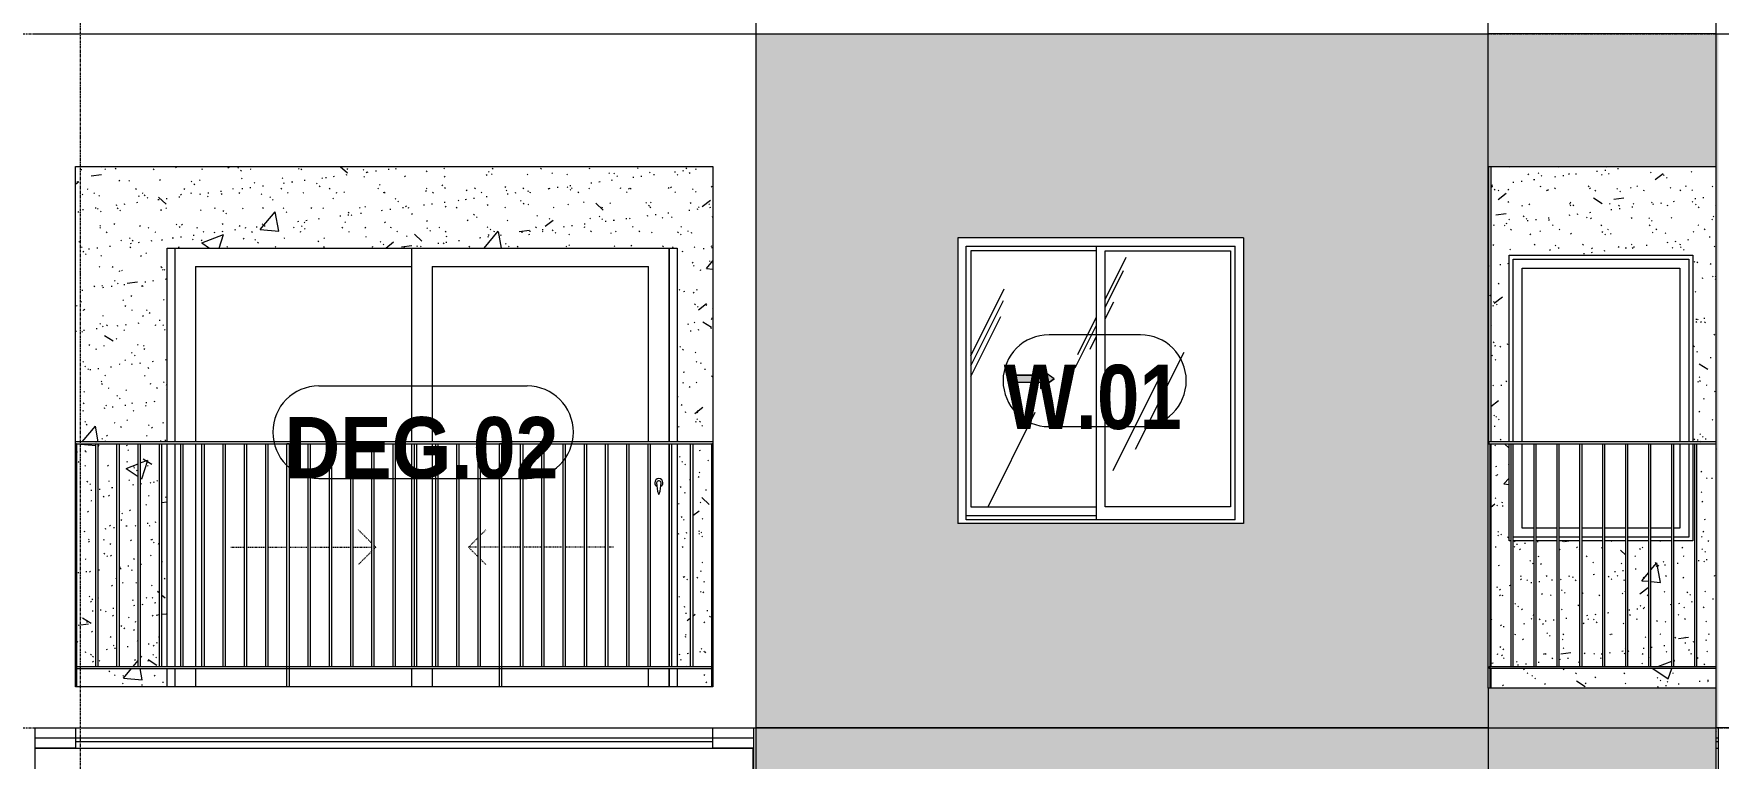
# Model space of a CAD drawing. Header units: millimetres. Extents: x 1240 to 198004, y -7796 to 35300.
# Drawn here: x 61507 to 69762, y 15650 to 19200 of the extents above; entities that cross this region are included whole.
import ezdxf

# ---------------------------------------------------------------- set-up
doc = ezdxf.new("R2010")
doc.units = ezdxf.units.MM
for name, pattern in [('1 NÉT CALL OUT', [6, 3, -3]), ('Centre', [31.75, 6.35, -4.7625, 15.875, -4.7625]), ('Dash', [6, 3, -3]), ('Grid Line', [22.225, 12.7, -3.175, 3.175, -3.175])]:
    doc.linetypes.add(name, pattern=pattern)
for name, color, linetype, lineweight in [('0-1', 7, 'Continuous', 5), ('A-DETL-GENF', 92, 'Continuous', 9), ('A-DETL-GENF-2', 92, '1 NÉT CALL OUT', 9), ('A-DOOR', 31, 'Continuous', 9), ('A-DOOR-FRAM', 31, 'Continuous', 9), ('A-DOOR-HDLN', 31, 'Dash', 18), ('A-DOOR-IDEN', 31, 'Continuous', 9), ('A-FLOR', 192, 'Continuous', 9), ('A-FLOR-2', 7, 'Continuous', 9), ('A-FLOR-HRAL', 11, 'Continuous', 9), ('A-FLOR-HRAL-1', 253, 'Continuous', 9), ('A-FLOR-LEVL-2', 51, 'Centre', 9), ('A-GLAZ', 151, 'Continuous', 9), ('A-GLAZ-1', 7, 'Continuous', 9), ('A-GLAZ-3', 7, '1 NÉT CALL OUT', 9), ('A-GLAZ-IDEN', 152, 'Continuous', 9), ('A-WALL', 113, 'Continuous', 9), ('A-WALL-PATT-2', 9, 'Continuous', 9), ('A-WALL-PATT-3', 111, 'Continuous', 5), ('A-WALL-PATT-4', 111, 'Continuous', 9), ('I-WALL', 2, 'Continuous', 9), ('I-WALL-1', 7, 'Continuous', 9), ('S-BEAM-3', 7, 'Continuous', 9), ('S-COLS', 52, 'Continuous', 9), ('S-GRID-1', 1, 'Grid Line', 9)]:
    doc.layers.add(name, color=color, linetype=linetype, lineweight=lineweight)
doc.styles.add('Arial_B_1', font='arialbd.ttf', dxfattribs={"width": 0.85, "height": 315})
doc.styles.add('Arial_B_2', font='arialbd.ttf', dxfattribs={"width": 0.9, "height": 300})
pattern_1 = [(50, (377.7, 0), (1093.104, -95.634), [114.3, -1257.3]), (355, (377.7, 0), (-211.457, 1146.341), [91.44, -1005.84]), (100.451, (468.8, -8), (881.656, 1050.7), [97.14, -1068.54]), (46.184, (377.7, 304.8), (1626.475, -252.257), [171.45, -1885.95]), (96.636, (513.3, 283.8), (1424.416, 1484.565), [145.71, -1602.81]), (351.184, (377.7, 304.8), (1424.43, 1484.55), [137.16, -1508.76]), (21, (530.1, 228.6), (909.686, -613.591), [114.3, -1257.3]), (326, (530.1, 228.6), (370.812, 1105.129), [91.44, -1005.84]), (71.451, (606, 177.5), (1280.503, 491.528), [97.14, -1068.54]), (37.5, (377.74, 0), (18.5313, 507.3303), [50.292, -943.356, 50.292, -970.788, -1009.65]), (37.5, (377.74, 0), (18.5313, 507.3303), [-2014.728, 50.292, -959.358]), (7.5, (377.74, 0), (400.9178, 601.0836), [50.292, -531.876, 50.292, -920.496, -384.81]), (7.5, (377.74, 0), (400.9178, 601.0836), [-1552.956, 50.292, -334.518]), (327.5, (37.9, 0), (813.5452, -34.3737), [50.292, -330.708, 50.292, -1138.428, -1577.34]), (327.5, (37.9, 0), (813.5452, -34.3737), [-1569.72, 50.292, -1527.048]), (317.5, (-114.5, 0), (888.7755, 152.56), [50.292, -445.008, 50.292, -739.14, -1120.14]), (317.5, (-114.5, 0), (888.7755, 152.56), [-1284.732, 50.292, -1069.848])]
pattern_2 = [(37.5, (377.74, 0), (-4.79953, 146.8239), [5.029, -110.795, 5.029, -124.511, -123.825]), (37.5, (377.74, 0), (-4.79953, 146.8239), [-245.364, 5.029, -118.796]), (7.5, (377.74, 0), (134.85743, 215.0472), [5.029, -57.455, 5.029, -99.365, -40.005]), (7.5, (377.74, 0), (134.85743, 215.0472), [-166.878, 5.029, -34.976]), (327.5, (284.02, 0), (237.29776, 0.4316), [5.029, -33.071, 5.029, -132.131, -179.07]), (327.5, (284.02, 0), (237.29776, 0.4316), [-175.26, 5.029, -174.041]), (317.5, (284.02, 0), (229.06706, 66.8792), [5.029, -14.021, 5.029, -84.887, -102.87]), (317.5, (284.02, 0), (229.06706, 66.8792), [-108.966, 5.029, -97.841])]
pattern_3 = [(63.435, (2168, 104.33), (-0.0014, 1524.001), [532.463, -2875.304]), (63.435, (644, 104.33), (-0.0014, 1524.001), [532.463, -2875.304]), (63.435, (2897.55, 398.8), (-0.0014, 1524.001), [532.463, -2875.304]), (63.435, (1373.55, 398.8), (-0.0014, 1524.001), [532.463, -2875.304]), (63.435, (2787.1, 294.83), (-0.0014, 1524.001), [532.463, -2875.304]), (63.435, (1263.1, 294.83), (-0.0014, 1524.001), [532.463, -2875.304]), (63.435, (2674.6, 890.1), (-0.0014, 1524.001), [258.802, -3148.965]), (63.435, (1150.6, 890.1), (-0.0014, 1524.001), [258.802, -3148.965]), (63.435, (2600.96, 797.95), (-0.0014, 1524.001), [532.463, -2875.304]), (63.435, (1076.96, 797.95), (-0.0014, 1524.001), [532.463, -2875.304]), (63.435, (2613.95, 864.1), (-0.0014, 1524.001), [532.463, -2875.304]), (63.435, (1089.95, 864.1), (-0.0014, 1524.001), [532.463, -2875.304]), (63.435, (1999.1, 573.94), (-0.0014, 1524.001), [532.463, -2875.304]), (63.435, (475.1, 573.94), (-0.0014, 1524.001), [532.463, -2875.304]), (63.435, (2012.1, 651.9), (-0.0014, 1524.001), [532.463, -2875.304]), (63.435, (488.1, 651.9), (-0.0014, 1524.001), [532.463, -2875.304]), (63.435, (2015.6, 708.1), (-0.0014, 1524.001), [532.463, -2875.304]), (63.435, (491.6, 708.1), (-0.0014, 1524.001), [532.463, -2875.304])]

# ---------------------------------------------------------------- blocks, each defined once
blk = doc.blocks.new('NCV_TKTC_KET CAU_rvt-1-TKCS_MẶT ĐỨNG NỘI KHU 1')
at = {"layer": 'A-FLOR-2'}
for p, q in [((61511.9, 15700), (65035.3, 15700)), ((69751.9, 15700), (69761.9, 15700))]:
    blk.add_line(p, q, dxfattribs=at)
at = {"layer": 'S-BEAM-3'}
blk.add_line((65032.2, 15300), (65032.2, 15700), dxfattribs=at)
blk = doc.blocks.new('M_Fixed - 900 x 1400-901191-TKCS_MẶT ĐỨNG NỘI KHU 1')
at = {"layer": 'A-GLAZ-1'}
for p, q in [((68756, 7896), (69618, 7896)), ((68756, 7000), (68756, 7896)), ((68800, 7852), (69574, 7852)), ((68800, 7000), (68800, 7852)), ((69574, 7852), (69574, 7000)), ((69618, 7896), (69618, 7000)), ((68800, 6578), (68800, 6990)), ((69574, 6990), (69574, 6578)), ((69618, 6990), (69618, 6534)), ((68859, 6534), (68756.5, 6534)), ((68859, 6578), (68800, 6578)), ((68971.5, 6578), (68869, 6578)), ((68971.5, 6534), (68869, 6534)), ((69084, 6578), (68981.5, 6578)), ((69084, 6534), (68981.5, 6534)), ((69196.5, 6578), (69094, 6578)), ((69196.5, 6534), (69094, 6534)), ((69309, 6578), (69206.5, 6578)), ((69309, 6534), (69206.5, 6534)), ((69421.5, 6578), (69319, 6578)), ((69421.5, 6534), (69319, 6534)), ((69534, 6578), (69431.5, 6578)), ((69534, 6534), (69431.5, 6534)), ((69574, 6578), (69544, 6578)), ((69618, 6534), (69544, 6534))]:
    blk.add_line(p, q, dxfattribs=at)
blk = doc.blocks.new('Railing - 10mm-901206-TKCS_MẶT ĐỨNG NỘI KHU 1')
at = {"layer": 'A-FLOR-HRAL-1'}
for p, q in [((68746.5, 5900), (68746.5, 6990)), ((68756.5, 5900), (68756.5, 6990))]:
    blk.add_line(p, q, dxfattribs=at)
blk = doc.blocks.new('Railing - 50 x 10mm-901205-TKCS_MẶT ĐỨNG NỘI KHU 1')
at = {"layer": 'A-FLOR-HRAL-1'}
for p in [(68634.9, 6990), (68644, 5794)]:
    blk.add_line(p, (68644, 6990), dxfattribs=at)
blk = doc.blocks.new('Railing - Railing-V158-TKCS_MẶT ĐỨNG NỘI KHU 1')
at = {"layer": 'A-FLOR-HRAL-1'}
for p, q in [((68639, 22890), (68639, 22900)), ((68639, 22900), (69751.9, 22900)), ((69751.9, 22890), (68639, 22890))]:
    blk.add_line(p, q, dxfattribs=at)
for name, p in [('Railing - 50 x 10mm-901205-TKCS_MẶT ĐỨNG NỘI KHU 1', (0, 17000)), ('Railing - 10mm-901206-TKCS_MẶT ĐỨNG NỘI KHU 1', (0, 17000)), ('Railing - 10mm-901206-TKCS_MẶT ĐỨNG NỘI KHU 1', (112.5, 17000)), ('Railing - 10mm-901206-TKCS_MẶT ĐỨNG NỘI KHU 1', (225, 17000)), ('Railing - 10mm-901206-TKCS_MẶT ĐỨNG NỘI KHU 1', (337.5, 17000)), ('Railing - 10mm-901206-TKCS_MẶT ĐỨNG NỘI KHU 1', (450, 17000)), ('Railing - 10mm-901206-TKCS_MẶT ĐỨNG NỘI KHU 1', (562.5, 17000)), ('Railing - 10mm-901206-TKCS_MẶT ĐỨNG NỘI KHU 1', (675, 17000)), ('Railing - 10mm-901206-TKCS_MẶT ĐỨNG NỘI KHU 1', (787.5, 17000)), ('Railing - 10mm-901206-TKCS_MẶT ĐỨNG NỘI KHU 1', (900, 17000))]:
    blk.add_blockref(name, p)
blk = doc.blocks.new('Top Rail Type - Top Rail_Internal_-V159-TKCS_MẶT ĐỨNG NỘI KHU 1')
at = {"layer": 'A-FLOR-HRAL-1'}
for p, q in [((68639, 23990), (68639, 24000)), ((69751.9, 24000), (68639, 24000)), ((68639, 23990), (69751.9, 23990))]:
    blk.add_line(p, q, dxfattribs=at)
blk = doc.blocks.new('NCV_TKTC_TANG 5_rvt-1-TKCS_MẶT ĐỨNG NỘI KHU 1')
at = {"layer": 'A-WALL-PATT-2'}
h = blk.add_hatch(dxfattribs=at)
h.set_pattern_fill('FP_5', color=256, style=0, pattern_type=2)
h.set_pattern_definition(pattern_1)
h.paths.add_polyline_path([(64825.4, 16000), (64830.3, 16000), (64830.3, 16090), (64660.3, 16090), (64660.3, 16000), (64816.1, 16000)])
h.paths.add_polyline_path([(62160.3, 16000), (62160.3, 16090), (61716.9, 16090), (61716.9, 16000), (61913.3, 16000)])
h.paths.add_polyline_path([(62123.4, 16100), (62123.4, 17190), (62029.3, 17190), (62029.3, 16100)])
h.paths.add_polyline_path([(64830.3, 16100), (64830.3, 17190), (64736.2, 17190), (64736.2, 16100), (64817.7, 16100)])
h.paths.add_polyline_path([(61716.9, 16100), (61811, 16100), (61811, 17190), (61716.9, 17190), (61716.9, 16315.9)])
h.paths.add_polyline_path([(64726.2, 16100), (64726.2, 17190), (64660.3, 17190), (64660.3, 16100)])
h.paths.add_polyline_path([(62160.3, 16100), (62160.3, 17190), (62133.4, 17190), (62133.4, 16100)])
h.paths.add_polyline_path([(61821, 16100), (61915.2, 16100), (61915.2, 17190), (61821, 17190), (61821, 16109.1)])
h.paths.add_polyline_path([(61925.2, 16100), (62019.3, 16100), (62019.3, 17190), (61925.2, 17190), (61925.2, 16213.2)])
h.paths.add_polyline_path([(61711.9, 17200), (62160.3, 17200), (62160.3, 18150), (64660.3, 18150), (64660.3, 17200), (64835.3, 17200), (64835.3, 18550), (61711.9, 18550), (61711.9, 17573.5)])
h = blk.add_hatch(dxfattribs=at)
h.set_pattern_fill('FP_4', color=256, style=0, pattern_type=2)
h.set_pattern_definition(pattern_2)
h.paths.add_polyline_path([(64825.4, 16000), (64830.3, 16000), (64830.3, 16090), (64660.3, 16090), (64660.3, 16000), (64816.1, 16000)])
h.paths.add_polyline_path([(62160.3, 16000), (62160.3, 16090), (61716.9, 16090), (61716.9, 16000), (61913.3, 16000)])
h.paths.add_polyline_path([(62123.4, 16100), (62123.4, 17190), (62029.3, 17190), (62029.3, 16100)])
h.paths.add_polyline_path([(64830.3, 16100), (64830.3, 17190), (64736.2, 17190), (64736.2, 16100), (64817.7, 16100)])
h.paths.add_polyline_path([(61716.9, 16100), (61811, 16100), (61811, 17190), (61716.9, 17190), (61716.9, 16315.9)])
h.paths.add_polyline_path([(64726.2, 16100), (64726.2, 17190), (64660.3, 17190), (64660.3, 16100)])
h.paths.add_polyline_path([(62160.3, 16100), (62160.3, 17190), (62133.4, 17190), (62133.4, 16100)])
h.paths.add_polyline_path([(61821, 16100), (61915.2, 16100), (61915.2, 17190), (61821, 17190), (61821, 16109.1)])
h.paths.add_polyline_path([(61925.2, 16100), (62019.3, 16100), (62019.3, 17190), (61925.2, 17190), (61925.2, 16213.2)])
h.paths.add_polyline_path([(61711.9, 17200), (62160.3, 17200), (62160.3, 18150), (64660.3, 18150), (64660.3, 17200), (64835.3, 17200), (64835.3, 18550), (61711.9, 18550), (61711.9, 17573.5)])
h = blk.add_hatch(dxfattribs=at)
h.set_pattern_fill('FP_31', color=256, style=0, pattern_type=2)
h.set_pattern_definition(pattern_1)
h.paths.add_polyline_path([(69751.9, 15750), (69761.9, 15750), (69761.9, 15800), (69751.9, 15799.4), (69751.9, 15790)])
h.paths.add_polyline_path([(69551.4, 15994), (69751.9, 15994), (69751.9, 16090), (68646.9, 16090), (68646.9, 15994), (68867.6, 15994)])
h.paths.add_polyline_path([(68869, 16100), (68971.5, 16100), (68971.5, 16715), (68869, 16715), (68869, 16315.9)])
h.paths.add_polyline_path([(68859, 16100), (68859, 16715), (68756.5, 16715), (68756.5, 16100)])
h.paths.add_polyline_path([(68981.5, 16100), (69084, 16100), (69084, 16715), (68981.5, 16715), (68981.5, 16315.9)])
h.paths.add_polyline_path([(69431.5, 16100), (69534, 16100), (69534, 16715), (69431.5, 16715), (69431.5, 16100.1)])
h.paths.add_polyline_path([(69663.4, 16100), (69751.9, 16100), (69751.9, 17190), (69656.5, 17190), (69656.5, 16100)])
h.paths.add_polyline_path([(68746.5, 16100), (68746.5, 16715), (68737, 16715), (68737, 17190), (68646.9, 17190), (68646.9, 16100)])
h.paths.add_polyline_path([(69421.5, 16100), (69421.5, 16715), (69319, 16715), (69319, 16100)])
h.paths.add_polyline_path([(69309, 16100), (69309, 16715), (69206.5, 16715), (69206.5, 16100)])
h.paths.add_polyline_path([(69196.5, 16100), (69196.5, 16715), (69094, 16715), (69094, 16100)])
h.paths.add_polyline_path([(69544, 16100), (69646.5, 16100), (69646.5, 17190), (69637, 17190), (69637, 16715), (69544, 16715), (69544, 16315.9)])
h.paths.add_polyline_path([(68636.9, 17190), (68636.9, 18550), (68634.9, 18550), (68634.9, 17190)])
h.paths.add_polyline_path([(69637, 17200), (69751.9, 17200), (69751.9, 18550), (68646.9, 18550), (68646.9, 17200), (68737, 17200), (68737, 18115), (69637, 18115), (69637, 17573.5)])
h = blk.add_hatch(dxfattribs=at)
h.set_pattern_fill('FP_32', color=256, style=0, pattern_type=2)
h.set_pattern_definition(pattern_2)
h.paths.add_polyline_path([(69751.9, 15750), (69761.9, 15750), (69761.9, 15800), (69751.9, 15799.4), (69751.9, 15790)])
h.paths.add_polyline_path([(69551.4, 15994), (69751.9, 15994), (69751.9, 16090), (68646.9, 16090), (68646.9, 15994), (68867.6, 15994)])
h.paths.add_polyline_path([(68869, 16100), (68971.5, 16100), (68971.5, 16715), (68869, 16715), (68869, 16315.9)])
h.paths.add_polyline_path([(68859, 16100), (68859, 16715), (68756.5, 16715), (68756.5, 16100)])
h.paths.add_polyline_path([(68981.5, 16100), (69084, 16100), (69084, 16715), (68981.5, 16715), (68981.5, 16315.9)])
h.paths.add_polyline_path([(69431.5, 16100), (69534, 16100), (69534, 16715), (69431.5, 16715), (69431.5, 16100.1)])
h.paths.add_polyline_path([(69663.4, 16100), (69751.9, 16100), (69751.9, 17190), (69656.5, 17190), (69656.5, 16100)])
h.paths.add_polyline_path([(68746.5, 16100), (68746.5, 16715), (68737, 16715), (68737, 17190), (68646.9, 17190), (68646.9, 16100)])
h.paths.add_polyline_path([(69421.5, 16100), (69421.5, 16715), (69319, 16715), (69319, 16100)])
h.paths.add_polyline_path([(69309, 16100), (69309, 16715), (69206.5, 16715), (69206.5, 16100)])
h.paths.add_polyline_path([(69196.5, 16100), (69196.5, 16715), (69094, 16715), (69094, 16100)])
h.paths.add_polyline_path([(69544, 16100), (69646.5, 16100), (69646.5, 17190), (69637, 17190), (69637, 16715), (69544, 16715), (69544, 16315.9)])
h.paths.add_polyline_path([(68636.9, 17190), (68636.9, 18550), (68634.9, 18550), (68634.9, 17190)])
h.paths.add_polyline_path([(69637, 17200), (69751.9, 17200), (69751.9, 18550), (68646.9, 18550), (68646.9, 17200), (68737, 17200), (68737, 18115), (69637, 18115), (69637, 17573.5)])
h = blk.add_hatch(dxfattribs=at)
h.set_pattern_fill('FP_5', color=256, style=0, pattern_type=2)
h.set_pattern_definition(pattern_1)
h.paths.add_polyline_path([(68644, 15994), (68646.9, 15994), (68646.5, 16090), (68644, 16090)])
h.paths.add_polyline_path([(68644, 16100), (68646.9, 16100), (68646.9, 17190), (68644, 17190), (68644, 16315.9)])
h.paths.add_polyline_path([(68636.9, 17190), (68639, 17190), (68639, 17200), (68646.9, 17200), (68646.9, 18550), (68636.9, 18550), (68636.9, 17573.5)])
h = blk.add_hatch(dxfattribs=at)
h.set_pattern_fill('FP_4', color=256, style=0, pattern_type=2)
h.set_pattern_definition(pattern_2)
h.paths.add_polyline_path([(68644, 15994), (68646.9, 15994), (68646.5, 16090), (68644, 16090)])
h.paths.add_polyline_path([(68644, 16100), (68646.9, 16100), (68646.9, 17190), (68644, 17190), (68644, 16315.9)])
h.paths.add_polyline_path([(68636.9, 17190), (68639, 17190), (68639, 17200), (68646.9, 17200), (68646.9, 18550), (68636.9, 18550), (68636.9, 17573.5)])
at = {"layer": 'I-WALL-1'}
for p, q in [((68636.9, 17190), (68636.9, 18550)), ((68646.9, 18550), (68646.9, 17200)), ((62160.3, 17200), (62160.3, 18150)), ((62160.3, 18150), (64660.3, 18150)), ((64660.3, 18150), (64660.3, 17200)), ((68737, 17200), (68737, 18115)), ((68737, 18115), (69637, 18115)), ((69637, 18115), (69637, 17200)), ((62160.3, 16100), (62160.3, 17190)), ((64660.3, 17190), (64660.3, 16100)), ((68646.9, 17190), (68646.9, 16100)), ((68737, 16715), (68737, 17190)), ((69637, 17190), (69637, 16715)), ((68746.5, 16715), (68737, 16715)), ((68859, 16715), (68756.5, 16715)), ((68971.5, 16715), (68869, 16715)), ((69084, 16715), (68981.5, 16715)), ((69196.5, 16715), (69094, 16715)), ((69309, 16715), (69206.5, 16715)), ((69421.5, 16715), (69319, 16715)), ((69534, 16715), (69431.5, 16715)), ((69637, 16715), (69544, 16715)), ((62160.3, 16000), (62160.3, 16090)), ((64660.3, 16090), (64660.3, 16000)), ((68646.9, 16090), (68646.9, 15994)), ((69751.9, 15750), (69761.9, 15750))]:
    blk.add_line(p, q, dxfattribs=at)
at = {"layer": 'A-FLOR-HRAL'}
for name in ['Railing - Railing-V158-TKCS_MẶT ĐỨNG NỘI KHU 1', 'Top Rail Type - Top Rail_Internal_-V159-TKCS_MẶT ĐỨNG NỘI KHU 1']:
    blk.add_blockref(name, (0, -6800), dxfattribs=at)
at = {"layer": 'A-GLAZ'}
blk.add_blockref('M_Fixed - 900 x 1400-901191-TKCS_MẶT ĐỨNG NỘI KHU 1', (0, 10200), dxfattribs=at)
blk = doc.blocks.new('1_FAMILY RVT - W01-WxH 1400x1400xmm-V169-TKCS_MẶT ĐỨNG NỘI KHU 1')
at = {"layer": 'A-DETL-GENF-2'}
blk.add_hatch(color=256, dxfattribs=at).paths.add_polyline_path([(66439.8, 17462.1), (66507.5, 17509.5), (66439.8, 17557), (66439.8, 17526.5), (66304.3, 17526.5), (66304.3, 17492.6), (66439.8, 17492.6)])
at = {"layer": 'A-GLAZ'}
h = blk.add_hatch(dxfattribs=at)
h.set_pattern_fill('FP_2', color=256, style=0, pattern_type=2)
h.set_pattern_definition(pattern_3)
h.paths.add_polyline_path([(66713.1, 16882.6), (66713.1, 18136.5), (66098.8, 18136.5), (66098.8, 16882.6)])
h.paths.add_polyline_path([(66439.8, 17462.1), (66439.8, 17492.6), (66304.3, 17492.6), (66304.3, 17526.5), (66439.8, 17526.5), (66439.8, 17557), (66507.5, 17509.5), (66483.4, 17492.6)])
h = blk.add_hatch(dxfattribs=at)
h.set_pattern_fill('FP_2', color=256, style=0, pattern_type=2)
h.set_pattern_definition(pattern_3)
h.paths.add_polyline_path([(67371.8, 16882.6), (67371.8, 18136.5), (66757.5, 18136.5), (66757.5, 16882.6), (67080.1, 16882.6)])
at = {"layer": 'A-DETL-GENF'}
for p, q in [((66304.3, 17526.5), (66304.3, 17492.6)), ((66304.3, 17526.5), (66439.8, 17526.5)), ((66439.8, 17526.5), (66304.3, 17526.5)), ((66304.3, 17526.5), (66304.3, 17492.6)), ((66439.8, 17557), (66439.8, 17526.5)), ((66507.5, 17509.5), (66439.8, 17557)), ((66507.5, 17509.5), (66439.8, 17557)), ((66439.8, 17557), (66439.8, 17526.5)), ((66507.5, 17509.5), (66439.8, 17462.1)), ((66439.8, 17462.1), (66507.5, 17509.5)), ((66304.3, 17492.6), (66439.8, 17492.6)), ((66304.3, 17492.6), (66439.8, 17492.6)), ((66439.8, 17492.6), (66439.8, 17462.1)), ((66439.8, 17492.6), (66439.8, 17462.1))]:
    blk.add_line(p, q, dxfattribs=at)
at = {"layer": 'A-GLAZ'}
for p, q in [((67435.3, 18200), (66035.3, 18200)), ((66035.3, 18200), (66035.3, 16800)), ((67435.3, 18200), (67435.3, 16800)), ((66076.2, 18159.1), (67394.4, 18159.1)), ((66076.2, 16819), (66076.2, 18159.1)), ((66098.8, 18136.5), (66098.8, 16882.6)), ((66713.1, 18136.5), (66098.8, 18136.5)), ((66713.1, 18159.1), (66713.1, 16819)), ((66757.5, 16882.6), (66757.5, 18136.5)), ((66757.5, 18136.5), (67371.8, 18136.5)), ((67371.8, 18136.5), (67371.8, 16882.6)), ((67394.4, 16819), (67394.4, 18159.1)), ((66098.8, 16882.6), (66713.1, 16882.6)), ((67371.8, 16882.6), (66757.5, 16882.6)), ((67435.3, 16800), (66035.3, 16800)), ((66713.1, 16838.1), (66076.2, 16838.1)), ((66713.1, 16838.1), (66076.2, 16838.1)), ((67394.4, 16819), (66076.2, 16819))]:
    blk.add_line(p, q, dxfattribs=at)
blk = doc.blocks.new('DEG_02-DEG_03 - DEG_02-2500x2400mm-CỬA ĐI 02 CÁNH TRƯỢT-625766-TKCS_MẶT ĐỨNG NỘI KHU 1')
at = {"layer": 'A-DOOR'}
for p, q in [((55160.3, 10400), (55160.3, 11350)), ((56420.3, 11350), (56420.3, 10400)), ((54100.3, 11260), (54100.3, 10400)), ((54100.3, 11260), (55160.3, 11260)), ((55260.3, 11260), (55260.3, 10400)), ((55260.3, 11260), (56320.3, 11260)), ((56320.3, 10400), (56320.3, 11260)), ((54100.3, 10390), (54100.3, 9300)), ((55160.3, 9300), (55160.3, 10390)), ((55260.3, 10390), (55260.3, 9300)), ((56420.3, 10390), (56420.3, 9300)), ((54100.3, 9290), (54100.3, 9200)), ((55160.3, 9200), (55160.3, 9290)), ((55260.3, 9290), (55260.3, 9200)), ((56320.3, 9200), (56320.3, 9290)), ((56420.3, 9290), (56420.3, 9200))]:
    blk.add_line(p, q, dxfattribs=at)
at = {"layer": 'A-DOOR', "flags": 128}
blk.add_lwpolyline([(56371.8, 10208.7), (56371.8, 10208.7), (56371.8, 10208.7), (56371.8, 10208.7), (56371.8, 10208.7), (56371.8, 10208.7), (56371.8, 10208.7), (56371.7, 10208.7), (56371.7, 10208.7), (56371.7, 10208.7), (56371.7, 10208.7), (56371.6, 10208.7), (56371.6, 10208.7), (56371.6, 10208.7), (56371.5, 10208.7), (56371.5, 10208.7), (56371.5, 10208.7), (56371.4, 10208.7), (56371.4, 10208.7), (56371.4, 10208.7), (56371.3, 10208.7), (56371.3, 10208.7), (56371.2, 10208.7), (56371.2, 10208.7), (56371.1, 10208.7), (56371.1, 10208.7), (56371, 10208.7), (56371, 10208.7), (56370.9, 10208.7), (56370.9, 10208.7), (56370.8, 10208.7), (56370.7, 10208.7), (56370.7, 10208.7), (56370.6, 10208.7), (56370.6, 10208.7), (56370.5, 10208.7), (56370.4, 10208.7), (56370.4, 10208.7), (56370.3, 10208.7), (56370.3, 10208.7), (56370.2, 10208.7), (56370.1, 10208.7), (56370.1, 10208.7), (56370, 10208.7), (56370, 10208.7), (56369.9, 10208.7), (56369.9, 10208.7), (56369.8, 10208.7), (56369.7, 10208.7), (56369.7, 10208.7), (56369.6, 10208.7), (56369.6, 10208.7), (56369.5, 10208.7), (56369.5, 10208.7), (56369.4, 10208.7), (56369.4, 10208.7), (56369.3, 10208.7), (56369.3, 10208.7), (56369.2, 10208.7), (56369.2, 10208.7), (56369.2, 10208.7), (56369.1, 10208.7), (56369.1, 10208.7), (56369.1, 10208.7), (56369, 10208.7), (56369, 10208.7), (56369, 10208.7), (56368.9, 10208.7), (56368.9, 10208.7), (56368.9, 10208.7), (56368.9, 10208.7), (56368.9, 10208.7), (56368.8, 10208.7), (56368.8, 10208.7), (56368.8, 10208.7), (56368.8, 10208.7), (56368.8, 10208.7)], dxfattribs=at)
at = {"layer": 'A-DOOR'}
for centre, radius, start, end in [((56370.3, 10200), 20, 0, 180), ((56370.3, 10200), 20, 180, 240), ((56368.8, 10199.2), 9.45, 90, 180), ((56524.1, 10199.2), 164.8, 180, 199.13397), ((56371.8, 10199.2), 9.45, 0, 90), ((56216.5, 10199.2), 164.8, 340.86603, 0), ((56370.3, 10200), 20, 300, 0), ((56370.7, 10146), 2.34, 199.13397, 261.03098), ((56369.9, 10146), 2.34, 278.96902, 340.86603)]:
    blk.add_arc(centre, radius, start, end, dxfattribs=at)
at = {"layer": 'A-DOOR-FRAM'}
for p, q in [((54000.3, 10400), (54000.3, 11350)), ((56420.3, 10400), (56420.3, 11350)), ((54000.3, 9300), (54000.3, 10390)), ((56420.3, 9300), (56420.3, 10390)), ((54000.3, 9200), (54000.3, 9290)), ((56420.3, 9200), (56420.3, 9290))]:
    blk.add_line(p, q, dxfattribs=at)
at = {"layer": 'A-DOOR-HDLN'}
for p, q in [((54964.5, 9902.8), (54898.2, 9969.1)), ((55437.6, 9884.2), (55485.1, 9931.7)), ((55495.1, 9941.7), (55522.4, 9969.1)), ((54273.1, 9884.2), (54339.8, 9884.2)), ((54349.8, 9884.2), (54443.9, 9884.2)), ((54453.9, 9884.2), (54548.1, 9884.2)), ((54558.1, 9884.2), (54652.2, 9884.2)), ((54662.2, 9884.2), (54756.3, 9884.2)), ((54766.3, 9884.2), (54860.4, 9884.2)), ((54870.4, 9884.2), (54964.5, 9884.2)), ((54964.5, 9865.7), (54898.2, 9799.4)), ((54983.1, 9884.2), (54974.5, 9892.8)), ((54983.1, 9884.2), (54974.5, 9875.7)), ((54974.5, 9884.2), (54983.1, 9884.2)), ((55437.6, 9884.2), (55485.1, 9836.7)), ((55485.1, 9884.2), (55437.6, 9884.2)), ((55589.2, 9884.2), (55495.1, 9884.2)), ((55495.1, 9826.7), (55522.4, 9799.4)), ((55693.3, 9884.2), (55599.2, 9884.2)), ((55797.4, 9884.2), (55703.3, 9884.2)), ((55901.5, 9884.2), (55807.4, 9884.2)), ((56005.6, 9884.2), (55911.5, 9884.2)), ((56109.7, 9884.2), (56015.6, 9884.2)), ((56147.6, 9884.2), (56119.7, 9884.2))]:
    blk.add_line(p, q, dxfattribs=at)
blk = doc.blocks.new('Railing - 10mm-1251313-TKCS_MẶT ĐỨNG NỘI KHU 1')
at = {"layer": 'A-FLOR-HRAL'}
for p, q in [((61811, 5900), (61811, 6990)), ((61821, 6990), (61821, 5900))]:
    blk.add_line(p, q, dxfattribs=at)
blk = doc.blocks.new('Railing - 50 x 10mm-1251315-TKCS_MẶT ĐỨNG NỘI KHU 1')
at = {"layer": 'A-FLOR-HRAL'}
for p, q in [((62758.1, 6990), (62748.1, 6990)), ((62748.1, 5800), (62748.1, 6990)), ((62758.1, 6990), (62758.1, 5800))]:
    blk.add_line(p, q, dxfattribs=at)
blk = doc.blocks.new('Railing - 50 x 10mm-1251311-TKCS_MẶT ĐỨNG NỘI KHU 1')
at = {"layer": 'A-FLOR-HRAL'}
for q in [(61711.9, 6990), (61716.9, 5800)]:
    blk.add_line((61716.9, 6990), q, dxfattribs=at)
blk = doc.blocks.new('Railing - 50 x 10mm-V173-TKCS_MẶT ĐỨNG NỘI KHU 1')
at = {"layer": 'A-FLOR-HRAL'}
for p in [(64835.3, 17190), (64830.3, 16000)]:
    blk.add_line(p, (64830.3, 17190), dxfattribs=at)
blk = doc.blocks.new('Railing - Railing-3262431-TKCS_MẶT ĐỨNG NỘI KHU 1')
at = {"layer": 'A-FLOR-HRAL'}
for p, q in [((61711.9, 16100), (64835.3, 16100)), ((61711.9, 16090), (64835.3, 16090))]:
    blk.add_line(p, q, dxfattribs=at)
for name, p in [('Railing - 50 x 10mm-1251311-TKCS_MẶT ĐỨNG NỘI KHU 1', (0, 10200)), ('Railing - 10mm-1251313-TKCS_MẶT ĐỨNG NỘI KHU 1', (0, 10200)), ('Railing - 10mm-1251313-TKCS_MẶT ĐỨNG NỘI KHU 1', (104.1, 10200)), ('Railing - 10mm-1251313-TKCS_MẶT ĐỨNG NỘI KHU 1', (208.2, 10200)), ('Railing - 10mm-1251313-TKCS_MẶT ĐỨNG NỘI KHU 1', (312.3, 10200)), ('Railing - 10mm-1251313-TKCS_MẶT ĐỨNG NỘI KHU 1', (416.4, 10200)), ('Railing - 10mm-1251313-TKCS_MẶT ĐỨNG NỘI KHU 1', (520.6, 10200)), ('Railing - 10mm-1251313-TKCS_MẶT ĐỨNG NỘI KHU 1', (624.7, 10200)), ('Railing - 10mm-1251313-TKCS_MẶT ĐỨNG NỘI KHU 1', (728.8, 10200)), ('Railing - 10mm-1251313-TKCS_MẶT ĐỨNG NỘI KHU 1', (832.9, 10200)), ('Railing - 50 x 10mm-1251315-TKCS_MẶT ĐỨNG NỘI KHU 1', (0, 10200)), ('Railing - 10mm-1251313-TKCS_MẶT ĐỨNG NỘI KHU 1', (1041.1, 10200)), ('Railing - 10mm-1251313-TKCS_MẶT ĐỨNG NỘI KHU 1', (1145.2, 10200)), ('Railing - 10mm-1251313-TKCS_MẶT ĐỨNG NỘI KHU 1', (1249.3, 10200)), ('Railing - 10mm-1251313-TKCS_MẶT ĐỨNG NỘI KHU 1', (1353.5, 10200)), ('Railing - 10mm-1251313-TKCS_MẶT ĐỨNG NỘI KHU 1', (1457.6, 10200)), ('Railing - 10mm-1251313-TKCS_MẶT ĐỨNG NỘI KHU 1', (1561.7, 10200)), ('Railing - 10mm-1251313-TKCS_MẶT ĐỨNG NỘI KHU 1', (1665.8, 10200)), ('Railing - 10mm-1251313-TKCS_MẶT ĐỨNG NỘI KHU 1', (1769.9, 10200)), ('Railing - 10mm-1251313-TKCS_MẶT ĐỨNG NỘI KHU 1', (1874, 10200)), ('Railing - 50 x 10mm-1251315-TKCS_MẶT ĐỨNG NỘI KHU 1', (1041.1, 10200)), ('Railing - 10mm-1251313-TKCS_MẶT ĐỨNG NỘI KHU 1', (2082.2, 10200)), ('Railing - 10mm-1251313-TKCS_MẶT ĐỨNG NỘI KHU 1', (2186.4, 10200)), ('Railing - 10mm-1251313-TKCS_MẶT ĐỨNG NỘI KHU 1', (2290.5, 10200)), ('Railing - 10mm-1251313-TKCS_MẶT ĐỨNG NỘI KHU 1', (2394.6, 10200)), ('Railing - 10mm-1251313-TKCS_MẶT ĐỨNG NỘI KHU 1', (2498.7, 10200)), ('Railing - 10mm-1251313-TKCS_MẶT ĐỨNG NỘI KHU 1', (2602.8, 10200)), ('Railing - 10mm-1251313-TKCS_MẶT ĐỨNG NỘI KHU 1', (2706.9, 10200)), ('Railing - 10mm-1251313-TKCS_MẶT ĐỨNG NỘI KHU 1', (2811, 10200)), ('Railing - 10mm-1251313-TKCS_MẶT ĐỨNG NỘI KHU 1', (2915.1, 10200)), ('Railing - 50 x 10mm-V173-TKCS_MẶT ĐỨNG NỘI KHU 1', (0, 0))]:
    blk.add_blockref(name, p)
blk = doc.blocks.new('Top Rail Type - Top Rail_Internal_-3262432-TKCS_MẶT ĐỨNG NỘI KHU 1')
at = {"layer": 'A-FLOR-HRAL'}
for p, q in [((64835.3, 17200), (61711.9, 17200)), ((61711.9, 17190), (64835.3, 17190))]:
    blk.add_line(p, q, dxfattribs=at)
blk = doc.blocks.new('STN_Door Tag - STN_Door Tag-1788670-TKCS_MẶT ĐỨNG NỘI KHU 1')
at = {"layer": 'A-DOOR-IDEN'}
for p, q in [((35836.5, 30934.3), (36856.6, 30934.3)), ((35836.5, 30481.5), (36856.6, 30481.5))]:
    blk.add_line(p, q, dxfattribs=at)
for centre, start, end in [((35836.5, 30707.9), 90, 270), ((36856.6, 30707.9), 270, 90)]:
    blk.add_arc(centre, 226.4, start, end, dxfattribs=at)
blk = doc.blocks.new('SSA-WINDOW TAG - 10-2062020-TKCS_MẶT ĐỨNG NỘI KHU 1')
at = {"layer": 'A-GLAZ-IDEN'}
for p, q in [((22610.6, 7667.3), (22163, 7667.3)), ((22163, 7217.3), (22610.6, 7217.3))]:
    blk.add_line(p, q, dxfattribs=at)
for centre, start, end in [((22163, 7442.3), 90, 270), ((22610.6, 7442.3), 270, 90)]:
    blk.add_arc(centre, 225, start, end, dxfattribs=at)

msp = doc.modelspace()

# ---------------------------------------------------------------- hatches: boundary and pattern name
at = {"layer": 'A-WALL-PATT-3'}
msp.add_hatch(color=256, dxfattribs=at).paths.add_polyline_path([(69751.9, 15800), (69761.9, 15800), (69761.9, 19200), (69751.9, 19200), (69751.9, 16315.9)])
at = {"layer": 'A-WALL-PATT-4'}
h = msp.add_hatch(color=256, dxfattribs=at)
h.paths.add_polyline_path([(67080.1, 15800), (68634.9, 15800), (68634.9, 19200), (65045.3, 19200), (65045.3, 15800), (65788.4, 15800)])
h.paths.add_polyline_path([(66076.2, 16800), (66035.3, 16800), (66035.3, 18200), (67435.3, 18200), (67435.3, 16800), (67080.1, 16800)])
for points in [[(69751.9, 18550), (69751.9, 19200), (68634.9, 19200), (68634.9, 18550), (69663.4, 18550)], [(68634.9, 15800), (69751.9, 15800), (69751.9, 15994), (68634.9, 15994)], [(68634.9, 15150), (69751.9, 15150), (69751.9, 15800), (68634.9, 15800)]]:
    msp.add_hatch(color=256, dxfattribs=at).paths.add_polyline_path(points)
h = msp.add_hatch(color=256, dxfattribs=at)
h.paths.add_polyline_path([(67435.3, 12400), (68634.9, 12400), (68634.9, 15800), (65045.3, 15800), (65045.3, 12400), (67394.4, 12400)])
h.paths.add_polyline_path([(66076.2, 13400), (66035.3, 13400), (66035.3, 14800), (67435.3, 14800), (67435.3, 13400), (67080.1, 13400)])

# ---------------------------------------------------------------- linework, layer by layer
at = {"layer": 'A-FLOR'}
for p, q in [((64835.3, 15730), (61711.9, 15730)), ((69761.9, 15730), (69751.9, 15730))]:
    msp.add_line(p, q, dxfattribs=at)
at = {"layer": 'A-FLOR-LEVL-2'}
for p, q in [((1240.2, 19200), (91585, 19200)), ((1240.2, 15800), (91585, 15800))]:
    msp.add_line(p, q, dxfattribs=at)
at = {"layer": 'A-WALL'}
for p, q in [((65045.3, 29400), (65045.3, 5600)), ((69751.9, 15800), (69751.9, 29400)), ((68634.9, 15994), (68634.9, 21950)), ((61501.9, 19200), (68634.9, 19200)), ((69751.9, 19200), (73386.9, 19200)), ((61711.9, 16000), (61711.9, 18550)), ((61711.9, 18550), (64835.3, 18550)), ((64835.3, 18550), (64835.3, 16000)), ((64835.3, 16000), (61711.9, 16000)), ((61501.9, 15800), (68634.9, 15800)), ((61511.9, 15800), (61511.9, 12400)), ((65035.3, 12400), (65035.3, 15800)), ((68634.9, 15800), (65045.3, 15800)), ((76546.9, 15800), (69751.9, 15800)), ((69761.9, 15800), (69761.9, 9000)), ((61511.9, 15750), (65035.3, 15750))]:
    msp.add_line(p, q, dxfattribs=at)
at = {"layer": 'I-WALL'}
for p, q in [((69751.9, 19200), (68634.9, 19200)), ((68634.9, 18550), (69751.9, 18550)), ((69751.9, 15994), (68634.9, 15994)), ((68634.9, 15994), (68634.9, 15150)), ((68634.9, 15800), (69751.9, 15800)), ((69751.9, 15150), (69751.9, 15800))]:
    msp.add_line(p, q, dxfattribs=at)
at = {"layer": 'S-COLS'}
for p, q in [((61711.9, 15800), (61711.9, 15700)), ((64835.3, 15700), (64835.3, 15800)), ((61711.9, 15700), (61511.9, 15700)), ((65035.3, 15700), (64835.3, 15700))]:
    msp.add_line(p, q, dxfattribs=at)
at = {"layer": 'S-GRID-1'}
msp.add_line((61736.9, -2695.9), (61736.9, 30542.5), dxfattribs=at)

# ---------------------------------------------------------------- block references
at = {"layer": '0-1'}
for name in ['NCV_TKTC_KET CAU_rvt-1-TKCS_MẶT ĐỨNG NỘI KHU 1', 'NCV_TKTC_TANG 5_rvt-1-TKCS_MẶT ĐỨNG NỘI KHU 1']:
    msp.add_blockref(name, (0, 0), dxfattribs=at)
at = {"layer": 'A-DOOR'}
msp.add_blockref('DEG_02-DEG_03 - DEG_02-2500x2400mm-CỬA ĐI 02 CÁNH TRƯỢT-625766-TKCS_MẶT ĐỨNG NỘI KHU 1', (8200, 6800), dxfattribs=at)
at = {"layer": 'A-DOOR-IDEN'}
msp.add_blockref('STN_Door Tag - STN_Door Tag-1788670-TKCS_MẶT ĐỨNG NỘI KHU 1', (27068.4, -13460.1), dxfattribs=at)
at = {"layer": 'A-FLOR-HRAL'}
for name in ['Top Rail Type - Top Rail_Internal_-3262432-TKCS_MẶT ĐỨNG NỘI KHU 1', 'Railing - Railing-3262431-TKCS_MẶT ĐỨNG NỘI KHU 1']:
    msp.add_blockref(name, (0, 0), dxfattribs=at)
at = {"layer": 'A-GLAZ-3'}
msp.add_blockref('1_FAMILY RVT - W01-WxH 1400x1400xmm-V169-TKCS_MẶT ĐỨNG NỘI KHU 1', (0, 0), dxfattribs=at)
at = {"layer": 'A-GLAZ-IDEN'}
msp.add_blockref('SSA-WINDOW TAG - 10-2062020-TKCS_MẶT ĐỨNG NỘI KHU 1', (44319.2, 10057.7), dxfattribs=at)

# ---------------------------------------------------------------- texts
at = {"layer": 'A-DOOR-IDEN', "insert": (63407.3, 17170), "char_height": 300, "width": 1375.65, "attachment_point": 5, "line_spacing_factor": 0.936439, "style": 'Arial_B_2'}
msp.add_mtext('\\pt6.75,13.5,20.25,27,33.75,40.5,47.25,54,60.75,67.5,74.25,81,87.75,94.5,101.25,108,114.75,121.5,128.25,135,141.75,148.5,155.25,162,168.75,175.5,182.25,189,195.75,202.5,209.25,216;DEG.02', dxfattribs=at)
at = {"layer": 'A-GLAZ-IDEN', "insert": (66696.7, 17418.1), "char_height": 315, "width": 902.7, "attachment_point": 5, "line_spacing_factor": 0.936439, "style": 'Arial_B_1'}
msp.add_mtext('\\pt6.3756,12.7512,19.12365,25.49925,31.87485,38.25045,44.62605,50.9985,57.3741,63.7497,70.1253,76.5009,82.8765,89.24895,95.62455,102.00015,108.37575,114.75135,121.1238,127.4994,133.875,140.2506,146.6262,152.99865,159.37425,165.74985,172.12545,178.50105,184.8735,191.2491,197.6247,204.0003;W.01', dxfattribs=at)

doc.saveas('drawing.dxf')
